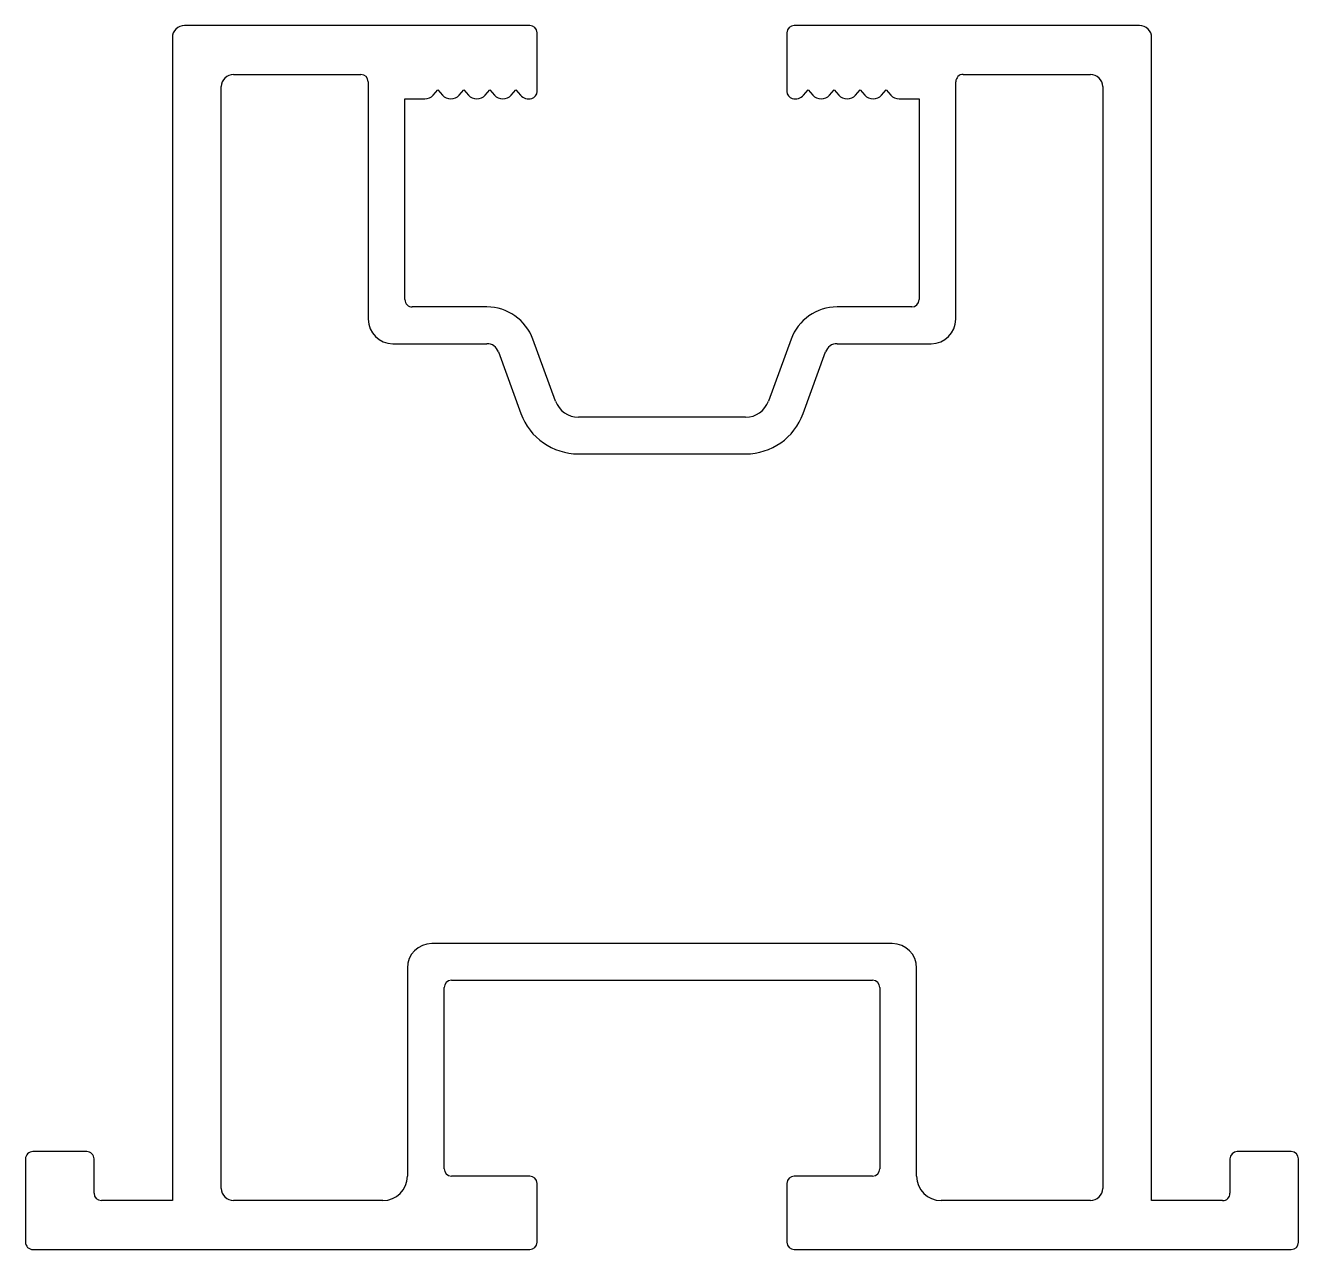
# Model space of a CAD drawing. Extents: x 804.3 to 856.3, y 294.2 to 344.2.
import ezdxf

# ---------------------------------------------------------------- set-up
doc = ezdxf.new("R2010")
doc.units = 0
doc.layers.get('0').update_dxf_attribs({"linetype": 'CONTINUOUS'})

msp = doc.modelspace()

# ---------------------------------------------------------------- linework, layer by layer
for p, q in [((824.933, 344.175), (810.833, 344.175)), ((825.233, 341.481), (825.233, 343.875)), ((835.433, 343.875), (835.433, 341.481)), ((849.833, 344.175), (835.733, 344.175)), ((810.333, 343.675), (810.333, 296.175)), ((850.333, 296.175), (850.333, 343.675)), ((812.833, 342.175), (818.033, 342.175)), ((842.633, 342.175), (847.833, 342.175)), ((812.333, 296.675), (812.333, 341.675)), ((818.333, 341.875), (818.333, 332.175)), ((842.333, 332.175), (842.333, 341.875)), ((848.333, 341.675), (848.333, 296.675)), ((819.833, 341.175), (820.644, 341.175)), ((819.833, 332.975), (819.833, 341.175)), ((820.985, 341.331), (821.175, 341.552)), ((821.175, 341.552), (821.365, 341.331)), ((822.047, 341.331), (822.237, 341.552)), ((822.237, 341.552), (822.427, 341.331)), ((823.109, 341.331), (823.299, 341.552)), ((823.299, 341.552), (823.489, 341.331)), ((824.171, 341.331), (824.361, 341.552)), ((824.361, 341.552), (824.551, 341.331)), ((836.115, 341.331), (836.305, 341.552)), ((836.305, 341.552), (836.495, 341.331)), ((837.177, 341.331), (837.367, 341.552)), ((837.367, 341.552), (837.557, 341.331)), ((838.239, 341.331), (838.429, 341.552)), ((838.429, 341.552), (838.618, 341.331)), ((839.301, 341.331), (839.491, 341.552)), ((839.491, 341.552), (839.68, 341.331)), ((840.022, 341.175), (840.833, 341.175)), ((840.833, 341.175), (840.833, 332.975)), ((823.181, 332.675), (820.133, 332.675)), ((840.533, 332.675), (837.484, 332.675)), ((825.98, 328.833), (825.061, 331.359)), ((835.605, 331.359), (834.685, 328.833)), ((819.333, 331.175), (823.181, 331.175)), ((823.652, 330.846), (824.571, 328.32)), ((836.095, 328.32), (837.014, 330.846)), ((837.484, 331.175), (841.333, 331.175)), ((833.746, 328.175), (826.92, 328.175)), ((826.92, 326.675), (833.746, 326.675)), ((839.733, 306.675), (820.933, 306.675)), ((819.933, 305.675), (819.933, 297.175)), ((840.733, 297.175), (840.733, 305.675)), ((821.433, 297.475), (821.433, 304.875)), ((821.733, 305.175), (838.933, 305.175)), ((839.233, 304.875), (839.233, 297.475)), ((806.833, 298.175), (804.633, 298.175)), ((856.033, 298.175), (853.833, 298.175)), ((804.333, 297.875), (804.333, 294.475)), ((807.133, 296.475), (807.133, 297.875)), ((853.533, 297.875), (853.533, 296.475)), ((856.333, 294.475), (856.333, 297.875)), ((824.933, 297.175), (821.733, 297.175)), ((838.933, 297.175), (835.733, 297.175)), ((825.233, 294.475), (825.233, 296.875)), ((835.433, 296.875), (835.433, 294.475)), ((810.333, 296.175), (807.433, 296.175)), ((818.933, 296.175), (812.833, 296.175)), ((847.833, 296.175), (841.733, 296.175)), ((853.233, 296.175), (850.333, 296.175)), ((804.633, 294.175), (824.933, 294.175)), ((835.733, 294.175), (856.033, 294.175))]:
    msp.add_line(p, q)
for centre, radius, start, end in [((810.833, 343.675), 0.5, 90, 180), ((824.933, 343.875), 0.3, 359.9906, 89.9628), ((835.733, 343.875), 0.3, 90.0372, 180.0094), ((849.833, 343.675), 0.5, 0, 90), ((812.833, 341.675), 0.5, 90, 180), ((818.033, 341.875), 0.3, 359.9906, 89.9626), ((842.633, 341.875), 0.3, 89.944, 180.0094), ((847.833, 341.675), 0.5, 0, 90), ((820.644, 341.625), 0.45, 270.0232, 319.2691), ((821.706, 341.625), 0.45, 220.7182, 319.2807), ((822.768, 341.625), 0.45, 220.7182, 319.2807), ((823.83, 341.625), 0.45, 220.7182, 319.2807), ((824.892, 341.625), 0.45, 220.7312, 285.8469), ((824.933, 341.481), 0.3, 285.9105, 0.0106), ((835.733, 341.481), 0.3, 179.9894, 254.0895), ((835.774, 341.625), 0.45, 254.1014, 319.288), ((836.836, 341.625), 0.45, 220.7194, 319.2817), ((837.898, 341.625), 0.45, 220.7669, 319.2342), ((838.96, 341.625), 0.45, 220.7193, 319.2818), ((840.021, 341.625), 0.45, 220.7308, 270.039), ((820.133, 332.975), 0.3, 180.0141, 270.056), ((840.533, 332.975), 0.3, 270.0374, 359.9859), ((823.181, 330.675), 2, 19.9976, 89.9994), ((837.484, 330.675), 2, 90.0006, 160.0024), ((819.333, 332.175), 1, 180, 270), ((841.333, 332.175), 1, 270, 0), ((823.182, 330.675), 0.5, 20.0012, 90.0426), ((837.484, 330.675), 0.5, 90.0134, 159.9988), ((826.92, 329.175), 1, 200.0013, 270.0147), ((833.746, 329.175), 1, 270.0133, 339.9987), ((826.92, 329.175), 2.5, 200.0013, 269.9979), ((833.746, 329.175), 2.5, 270.0021, 339.9987), ((820.933, 305.675), 1, 90, 180), ((839.733, 305.675), 1, 0, 90), ((821.733, 304.875), 0.3, 90.0372, 180.0094), ((838.933, 304.875), 0.3, 359.9906, 89.9628), ((804.633, 297.875), 0.3, 89.944, 180.0094), ((806.833, 297.875), 0.3, 359.9906, 90.056), ((853.833, 297.875), 0.3, 90.0374, 180.0094), ((856.033, 297.875), 0.3, 359.9906, 89.9626), ((821.733, 297.475), 0.3, 180.0141, 269.9628), ((838.933, 297.475), 0.3, 270.0372, 359.9859), ((818.933, 297.175), 1, 270, 0), ((824.933, 296.875), 0.3, 359.9906, 89.9628), ((835.733, 296.875), 0.3, 90.0372, 180.0094), ((841.733, 297.175), 1, 180, 270), ((807.433, 296.475), 0.3, 180.0141, 269.9628), ((812.833, 296.675), 0.5, 180, 270), ((847.833, 296.675), 0.5, 270, 0), ((853.233, 296.475), 0.3, 269.944, 359.9859), ((804.633, 294.475), 0.3, 180.0141, 270.056), ((824.933, 294.475), 0.3, 270.0372, 359.9859), ((835.733, 294.475), 0.3, 180.0141, 269.9628), ((856.033, 294.475), 0.3, 270.0374, 359.9859)]:
    msp.add_arc(centre, radius, start, end)

doc.saveas('drawing.dxf')
